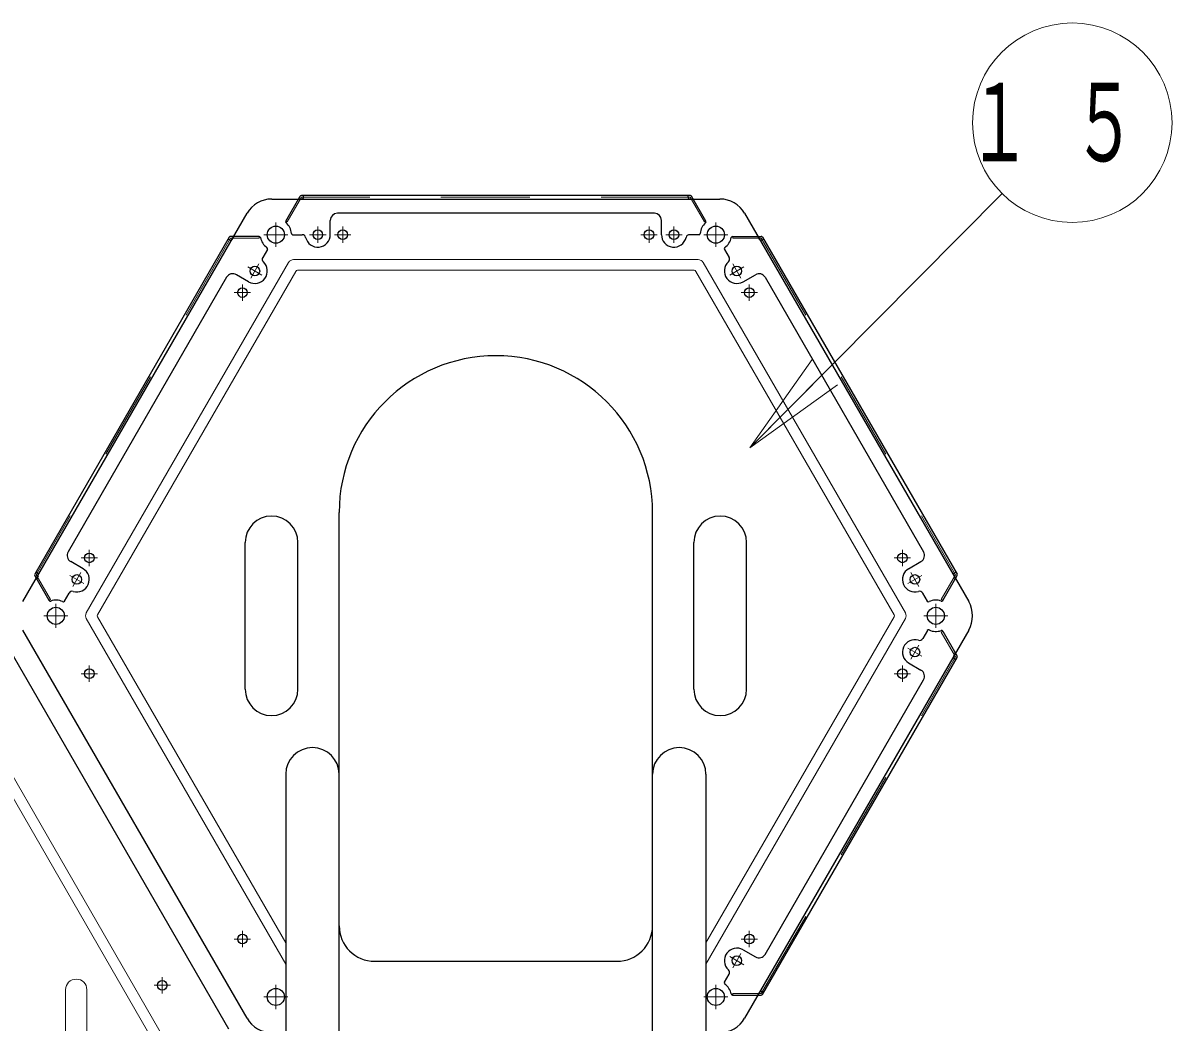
# Model space of a CAD drawing. Units: millimetres on the paper, scale 1:50. Extents: x -385 to 420, y 0 to 267.
# Drawn here: x -301.65 to -269.38, y 67.13 to 95.18 of the extents above; entities that cross this region are included whole.
import ezdxf

# ---------------------------------------------------------------- set-up
doc = ezdxf.new("R2010")
doc.units = ezdxf.units.MM
doc.linetypes.add('USER1', pattern=[4.5, 2.5, -2])
doc.linetypes.add('USER2', pattern=[6, 3, -1, 1, -1])
doc.layers.add('1_50', color=7, linetype='Continuous', lineweight=25)
doc.styles.add('ＭＳ ゴシック', font='')
doc.styles.get('ＭＳ ゴシック').set_extended_font_data('MS Gothic')

msp = doc.modelspace()

# ---------------------------------------------------------------- linework, layer by layer
at = {"layer": '1_50', "lineweight": 13}
for p, q in [((-281.239, 83.25), (-274.151, 90.393)), ((-281.239, 83.25), (-279.481, 85.732)), ((-281.239, 83.25), (-279.126, 85.379)), ((-278.771, 85.027), (-281.239, 83.25)), ((-300.451, 65.038), (-300.451, 68.038)), ((-299.851, 65.038), (-299.851, 68.038))]:
    msp.add_line(p, q, dxfattribs=at)
at = {"layer": '1_50', "color": 131}
for p, q in [((-294.66, 90.238), (-282.073, 90.238)), ((-301.645, 78.938), (-295.352, 89.838)), ((-281.38, 89.838), (-275.087, 78.938)), ((-295.352, 67.238), (-301.645, 78.138)), ((-275.087, 78.138), (-281.38, 67.238)), ((-302.165, 77.838), (-295.872, 66.938))]:
    msp.add_line(p, q, dxfattribs=at)
at = {"layer": '1_50', "color": 190}
for p, q in [((-294.265, 89.621), (-293.863, 90.318)), ((-293.825, 90.232), (-293.889, 90.232)), ((-282.905, 90.338), (-293.828, 90.338)), ((-293.765, 90.292), (-293.765, 90.338)), ((-282.968, 90.292), (-282.968, 90.338)), ((-282.908, 90.232), (-282.843, 90.232)), ((-282.468, 89.621), (-282.87, 90.318)), ((-283.916, 89.838), (-292.816, 89.838)), ((-293.016, 89.238), (-293.016, 89.638)), ((-283.716, 89.238), (-283.716, 89.638)), ((-295.855, 89.168), (-301.316, 79.708)), ((-295.847, 89.09), (-295.886, 89.113)), ((-295.016, 89.188), (-295.82, 89.188)), ((-295.765, 89.112), (-295.732, 89.168)), ((-294.066, 89.238), (-293.805, 89.238)), ((-282.667, 89.238), (-282.928, 89.238)), ((-281.717, 89.188), (-280.913, 89.188)), ((-280.968, 89.112), (-281.001, 89.168)), ((-280.886, 89.09), (-280.846, 89.113)), ((-280.878, 89.168), (-275.416, 79.708)), ((-294.783, 88.824), (-294.914, 88.598)), ((-281.95, 88.824), (-281.819, 88.598)), ((-295.308, 87.915), (-295.654, 88.115)), ((-281.425, 87.915), (-281.079, 88.115)), ((-295.927, 88.042), (-300.377, 80.334)), ((-280.805, 88.042), (-276.355, 80.334)), ((-292.766, 69.838), (-292.766, 81.438)), ((-283.966, 69.838), (-283.966, 81.438)), ((-295.406, 76.478), (-295.406, 80.598)), ((-293.926, 76.478), (-293.926, 80.598)), ((-282.806, 76.478), (-282.806, 80.598)), ((-281.326, 76.478), (-281.326, 80.598)), ((-299.958, 79.861), (-300.304, 80.061)), ((-276.775, 79.861), (-276.429, 80.061)), ((-301.245, 79.74), (-301.285, 79.763)), ((-275.488, 79.74), (-275.448, 79.763)), ((-300.914, 78.971), (-301.316, 79.668)), ((-301.223, 79.658), (-301.255, 79.602)), ((-275.819, 78.971), (-275.416, 79.668)), ((-275.51, 79.658), (-275.478, 79.602)), ((-300.483, 78.952), (-300.352, 79.178)), ((-276.25, 78.952), (-276.381, 79.178)), ((-276.25, 78.124), (-276.381, 77.898)), ((-275.819, 78.105), (-275.416, 77.408)), ((-275.51, 77.418), (-275.478, 77.474)), ((-280.878, 67.908), (-275.416, 77.368)), ((-276.775, 77.215), (-276.429, 77.015)), ((-275.488, 77.336), (-275.448, 77.313)), ((-280.805, 69.034), (-276.355, 76.742)), ((-281.425, 69.161), (-281.079, 68.961)), ((-281.95, 68.252), (-281.819, 68.478)), ((-281.717, 67.888), (-280.913, 67.888)), ((-280.968, 67.964), (-281.001, 67.908)), ((-280.886, 67.986), (-280.846, 67.963))]:
    msp.add_line(p, q, dxfattribs=at)
at = {"layer": '1_50', "color": 190, "linetype": 'USER1', "lineweight": 13}
for p, q in [((-294.225, 89.599), (-293.825, 90.292)), ((-282.908, 90.292), (-293.825, 90.292)), ((-282.508, 89.599), (-282.908, 90.292)), ((-294.225, 89.599), (-294.265, 89.622)), ((-282.508, 89.599), (-282.468, 89.622)), ((-295.817, 89.142), (-301.275, 79.688)), ((-295.017, 89.142), (-295.817, 89.142)), ((-295.017, 89.142), (-295.017, 89.188)), ((-281.716, 89.142), (-281.716, 89.188)), ((-281.716, 89.142), (-280.916, 89.142)), ((-280.916, 89.142), (-275.458, 79.688)), ((-300.875, 78.995), (-301.275, 79.688)), ((-275.858, 78.995), (-275.458, 79.688)), ((-300.875, 78.995), (-300.915, 78.972)), ((-275.858, 78.995), (-275.818, 78.972)), ((-275.858, 78.081), (-275.818, 78.104)), ((-275.858, 78.081), (-275.458, 77.388)), ((-280.916, 67.934), (-275.458, 77.388)), ((-281.716, 67.934), (-280.916, 67.934)), ((-281.716, 67.934), (-281.716, 67.888))]:
    msp.add_line(p, q, dxfattribs=at)
at = {"layer": '1_50', "linetype": 'USER2', "lineweight": 13}
for p, q in [((-294.544, 89.578), (-294.544, 88.898)), ((-282.189, 89.578), (-282.189, 88.898)), ((-294.204, 89.238), (-294.884, 89.238)), ((-281.849, 89.238), (-282.529, 89.238)), ((-300.722, 78.878), (-300.722, 78.198)), ((-276.011, 78.878), (-276.011, 78.198)), ((-300.382, 78.538), (-301.062, 78.538)), ((-275.671, 78.538), (-276.351, 78.538)), ((-294.544, 68.178), (-294.544, 67.498)), ((-282.189, 68.178), (-282.189, 67.498)), ((-294.204, 67.838), (-294.884, 67.838)), ((-281.849, 67.838), (-282.529, 67.838))]:
    msp.add_line(p, q, dxfattribs=at)
at = {"layer": '1_50', "color": 2, "linetype": 'USER2', "lineweight": 13}
for p, q in [((-293.366, 89.468), (-293.366, 89.008)), ((-292.666, 89.468), (-292.666, 89.008)), ((-284.066, 89.468), (-284.066, 89.008)), ((-283.366, 89.468), (-283.366, 89.008)), ((-293.596, 89.238), (-293.136, 89.238)), ((-292.436, 89.238), (-292.896, 89.238)), ((-283.836, 89.238), (-284.296, 89.238)), ((-283.596, 89.238), (-283.136, 89.238)), ((-295.248, 88.019), (-295.018, 88.417)), ((-281.485, 88.019), (-281.715, 88.417)), ((-295.332, 88.333), (-294.934, 88.103)), ((-281.401, 88.333), (-281.799, 88.103)), ((-295.483, 87.842), (-295.483, 87.382)), ((-281.25, 87.842), (-281.25, 87.382)), ((-295.253, 87.612), (-295.713, 87.612)), ((-281.48, 87.612), (-281.02, 87.612)), ((-299.783, 80.394), (-299.783, 79.934)), ((-276.95, 80.394), (-276.95, 79.934)), ((-299.553, 80.164), (-300.013, 80.164)), ((-277.18, 80.164), (-276.72, 80.164)), ((-300.248, 79.359), (-300.018, 79.757)), ((-276.485, 79.359), (-276.715, 79.757)), ((-300.332, 79.673), (-299.934, 79.443)), ((-276.401, 79.673), (-276.799, 79.443)), ((-276.401, 77.403), (-276.799, 77.633)), ((-276.485, 77.717), (-276.715, 77.319)), ((-299.783, 76.682), (-299.783, 77.142)), ((-276.95, 76.682), (-276.95, 77.142)), ((-299.553, 76.912), (-300.013, 76.912)), ((-277.18, 76.912), (-276.72, 76.912)), ((-295.253, 69.464), (-295.713, 69.464)), ((-295.483, 69.234), (-295.483, 69.694)), ((-281.48, 69.464), (-281.02, 69.464)), ((-281.25, 69.234), (-281.25, 69.694)), ((-281.485, 69.057), (-281.715, 68.659)), ((-281.401, 68.743), (-281.799, 68.973)), ((-297.965, 68.164), (-297.505, 68.164)), ((-297.735, 68.394), (-297.735, 67.934))]:
    msp.add_line(p, q, dxfattribs=at)
at = {"layer": '1_50', "color": 131, "lineweight": 13}
for p, q in [((-299.867, 78.618), (-294.186, 88.458)), ((-294.048, 88.538), (-282.685, 88.538)), ((-282.547, 88.458), (-276.866, 78.618)), ((-299.55, 78.568), (-293.984, 88.208)), ((-293.932, 88.238), (-282.801, 88.238)), ((-282.749, 88.208), (-277.183, 78.568)), ((-294.266, 68.757), (-299.867, 78.458)), ((-294.266, 69.357), (-299.55, 78.508)), ((-277.183, 78.508), (-282.466, 69.357)), ((-276.866, 78.458), (-282.466, 68.757)), ((-303.533, 76.208), (-297.968, 66.568)), ((-303.331, 76.458), (-297.65, 66.618))]:
    msp.add_line(p, q, dxfattribs=at)
at = {"layer": '1_50', "color": 21}
for p, q in [((-294.266, 74.088), (-294.266, 41.838)), ((-292.766, 43.838), (-292.766, 74.088)), ((-283.966, 43.838), (-283.966, 74.088)), ((-282.466, 74.088), (-282.466, 41.838)), ((-291.766, 68.838), (-284.966, 68.838))]:
    msp.add_line(p, q, dxfattribs=at)
at = {"layer": '1_50', "lineweight": 13}
msp.add_circle((-272.179, 92.381), 2.8, dxfattribs=at)
at = {"layer": '1_50', "color": 131}
for centre in [(-294.544, 89.238), (-282.189, 89.238), (-300.722, 78.538), (-276.011, 78.538), (-294.544, 67.838), (-282.189, 67.838)]:
    msp.add_circle(centre, 0.24, dxfattribs=at)
at = {"layer": '1_50', "color": 2}
for centre in [(-293.366, 89.238), (-292.666, 89.238), (-284.066, 89.238), (-283.366, 89.238), (-295.133, 88.218), (-281.6, 88.218), (-295.483, 87.612), (-281.25, 87.612), (-299.783, 80.164), (-276.95, 80.164), (-300.133, 79.558), (-276.6, 79.558), (-276.6, 77.518), (-299.783, 76.912), (-276.95, 76.912), (-295.483, 69.464), (-281.25, 69.464), (-281.6, 68.858), (-297.735, 68.164)]:
    msp.add_circle(centre, 0.135, dxfattribs=at)
at = {"layer": '1_50', "color": 131}
for centre, start, end in [((-294.66, 89.438), 90, 150), ((-282.073, 89.438), 30, 90), ((-275.78, 78.538), 330, 30), ((-294.66, 67.638), 210, 270), ((-282.073, 67.638), 270, 330)]:
    msp.add_arc(centre, 0.8, start, end, dxfattribs=at)
at = {"layer": '1_50', "color": 190}
for centre, radius, start, end in [((-293.889, 90.192), 0.04, 90, 150), ((-293.828, 90.298), 0.04, 90, 150), ((-293.825, 90.292), 0.06, 270, 0), ((-282.908, 90.292), 0.06, 180, 270), ((-282.905, 90.298), 0.04, 30, 90), ((-282.843, 90.192), 0.04, 30, 90), ((-292.816, 89.638), 0.2, 90, 180), ((-283.916, 89.638), 0.2, 0, 90), ((-294.23, 89.601), 0.04, 150, 229.1931), ((-294.544, 89.238), 0.44, 4.7802, 49.1931), ((-282.189, 89.238), 0.44, 130.8069, 175.2198), ((-282.502, 89.601), 0.04, 310.8069, 30), ((-295.82, 89.148), 0.04, 90, 150), ((-295.817, 89.142), 0.06, 240, 330), ((-295.698, 89.148), 0.04, 90, 150), ((-295.016, 89.148), 0.04, 10.8069, 90), ((-294.544, 89.238), 0.44, 190.8069, 235.2198), ((-294.066, 89.278), 0.04, 184.7802, 270), ((-293.805, 89.138), 0.1, 12.8396, 90), ((-293.366, 89.238), 0.35, 192.8396, 0), ((-283.366, 89.238), 0.35, 180, 347.1604), ((-282.928, 89.138), 0.1, 90, 167.1604), ((-282.667, 89.278), 0.04, 270, 355.2198), ((-282.189, 89.238), 0.44, 304.7802, 349.1931), ((-281.717, 89.148), 0.04, 90, 169.1931), ((-281.035, 89.148), 0.04, 30, 90), ((-280.916, 89.142), 0.06, 210, 300), ((-280.913, 89.148), 0.04, 30, 90), ((-294.818, 88.844), 0.04, 330, 55.2198), ((-281.915, 88.844), 0.04, 124.7802, 210), ((-295.133, 88.218), 0.35, 240, 47.1604), ((-294.827, 88.548), 0.1, 150, 227.1604), ((-281.6, 88.218), 0.35, 132.8396, 300), ((-281.906, 88.548), 0.1, 312.8396, 30), ((-295.754, 87.942), 0.2, 60, 150), ((-280.979, 87.942), 0.2, 30, 120), ((-288.366, 81.438), 4.4, 0, 180), ((-294.666, 80.598), 0.74, 0, 180), ((-282.066, 80.598), 0.74, 0, 180), ((-300.204, 80.234), 0.2, 150, 240), ((-276.529, 80.234), 0.2, 300, 30), ((-301.282, 79.688), 0.04, 150, 210), ((-301.275, 79.688), 0.06, 330, 60), ((-300.133, 79.558), 0.35, 252.8396, 60), ((-276.6, 79.558), 0.35, 120, 287.1604), ((-275.458, 79.688), 0.06, 120, 210), ((-275.451, 79.688), 0.04, 330, 30), ((-301.221, 79.582), 0.04, 150, 210), ((-275.512, 79.582), 0.04, 330, 30), ((-300.266, 79.128), 0.1, 72.8396, 150), ((-276.467, 79.128), 0.1, 30, 107.1604), ((-300.88, 78.991), 0.04, 210, 289.1931), ((-300.722, 78.538), 0.44, 64.7802, 109.1931), ((-300.517, 78.972), 0.04, 244.7802, 330), ((-276.216, 78.972), 0.04, 210, 295.2198), ((-276.011, 78.538), 0.44, 70.8069, 115.2198), ((-275.853, 78.991), 0.04, 250.8069, 330), ((-276.216, 78.104), 0.04, 64.7802, 150), ((-276.011, 78.538), 0.44, 244.7802, 289.1931), ((-275.853, 78.085), 0.04, 30, 109.1931), ((-276.6, 77.518), 0.35, 72.8396, 240), ((-276.467, 77.948), 0.1, 252.8396, 330), ((-275.512, 77.494), 0.04, 330, 30), ((-275.458, 77.388), 0.06, 150, 240), ((-275.451, 77.388), 0.04, 330, 30), ((-276.529, 76.842), 0.2, 330, 60), ((-294.666, 76.478), 0.74, 180, 0), ((-282.066, 76.478), 0.74, 180, 0), ((-291.766, 69.838), 1, 180, 270), ((-284.966, 69.838), 1, 270, 0), ((-281.6, 68.858), 0.35, 60, 227.1604), ((-280.979, 69.134), 0.2, 240, 330), ((-281.906, 68.528), 0.1, 330, 47.1604), ((-281.915, 68.232), 0.04, 150, 235.2198), ((-282.189, 67.838), 0.44, 10.8069, 55.2198), ((-281.717, 67.928), 0.04, 190.8069, 270), ((-281.035, 67.928), 0.04, 270, 330), ((-280.916, 67.934), 0.06, 60, 150), ((-280.913, 67.928), 0.04, 270, 330)]:
    msp.add_arc(centre, radius, start, end, dxfattribs=at)
at = {"layer": '1_50', "color": 131, "lineweight": 13}
for centre, radius, start, end in [((-294.048, 88.378), 0.16, 90, 150), ((-282.685, 88.378), 0.16, 30, 90), ((-293.932, 88.178), 0.06, 90, 150), ((-282.801, 88.178), 0.06, 30, 90), ((-299.729, 78.538), 0.16, 150, 210), ((-299.498, 78.538), 0.06, 150, 210), ((-277.235, 78.538), 0.06, 330, 30), ((-277.004, 78.538), 0.16, 330, 30)]:
    msp.add_arc(centre, radius, start, end, dxfattribs=at)
at = {"layer": '1_50', "color": 21}
for centre, radius, start, end in [((-293.516, 74.088), 0.75, 0, 180), ((-283.216, 74.088), 0.75, 0, 180), ((-291.766, 69.838), 1, 180, 270), ((-284.966, 69.838), 1, 270, 0)]:
    msp.add_arc(centre, radius, start, end, dxfattribs=at)
at = {"layer": '1_50', "lineweight": 13}
msp.add_arc((-300.151, 68.038), 0.3, 0, 180, dxfattribs=at)

# ---------------------------------------------------------------- texts
at = {"layer": '1_50', "insert": (-272.179, 92.381), "char_height": 2.199, "attachment_point": 5, "style": 'ＭＳ ゴシック'}
msp.add_mtext('\\T1.64;\\W0.6;１５', dxfattribs=at)

doc.saveas('drawing.dxf')
